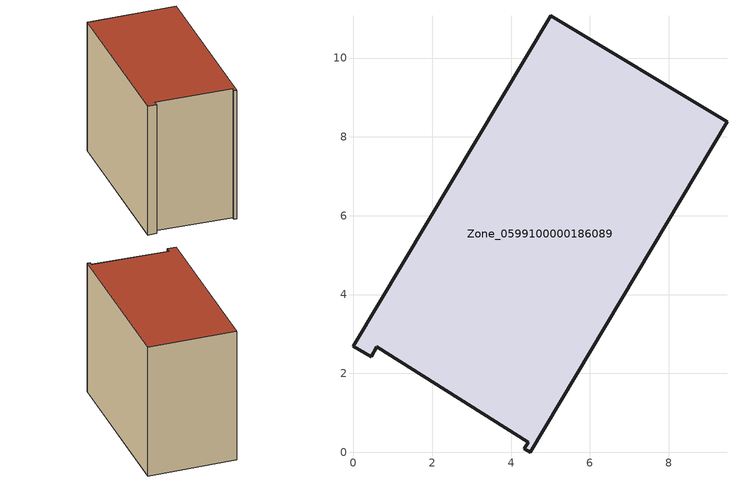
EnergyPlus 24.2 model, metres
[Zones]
Zone_0599100000186089
 floor ground (C_G): 4.48,0 4.33,0.09 4.44,0.25 0.59,2.68 0.45,2.42 0,2.69 5,11.07 9.48,8.38 z0
 wall outside (C_F): 9.48,8.38 5,11.07 0,2.69 0.45,2.42 0.59,2.68 4.44,0.25 4.33,0.09 4.48,0 9.48,8.38 z0:8.28
 roof outside (C_R): 4.33,0.09 4.48,0 9.48,8.38 5,11.07 0,2.69 0.45,2.42 0.59,2.68 4.44,0.25 z8.28
[BUILDING]
Pand.0599100000186089: North Axis=0; Terrain=City; Loads Convergence Tolerance Value=0.04; Temperature Convergence Tolerance Value=0.4; Solar Distribution=FullExterior; Maximum Number of Warmup Days=25; Minimum Number of Warmup Days=1
[Site:Location]
Rotterdam.The.Hague.AP_ZH_NLD Design_Conditions: Latitude=51.96; Longitude=4.45; Time Zone=1; Elevation=-4.5
[SITE:GROUNDTEMPERATURE:BUILDINGSURFACE]
18, 18, 18, 18, 18, 18, 18, 18, 18, 18, 18, 18
[MATERIAL] Thermal Absorptance=0.9; Solar Absorptance=0.7; Visible Absorptance=0.7
Name | Roughness | Thickness | Conductivity | Density | Specific Heat
G.TI.1975-1991 | MediumSmooth | 0.15 | 0.288461 | 540 | 1210
F.TI.1975-1991 | Rough | 0.3 | 0.230769 | 1920 | 840
R.TI.1975-1991 | MediumRough | 0.2 | 0.153846 | 1500 | 1000
[CONSTRUCTION]
C_G: G.TI.1975-1991
C_F: F.TI.1975-1991
C_R: R.TI.1975-1991
[ZONE]
Zone_0599100000186089: Type=1; Multiplier=1; Ceiling Height=Autocalculate; Volume=Autocalculate; Floor Area=autocalculate; Part of Total Floor Area=Yes
[ZONEINFILTRATION:DESIGNFLOWRATE]
Infil_Zone_0599100000186089: Zone or ZoneList or Space or SpaceList=Zone_0599100000186089; Schedule=AlwaysOn; Design Flow Rate Calculation Method=Flow/Area; Flow Rate per Floor Area=0.003; Constant Term Coefficient=1; Temperature Term Coefficient=0; Velocity Term Coefficient=0; Velocity Squared Term Coefficient=0
[HVACTEMPLATE:ZONE:IDEALLOADSAIRSYSTEM]
Zone_0599100000186089: Maximum Heating Supply Air Temperature=50; Minimum Cooling Supply Air Temperature=13; Maximum Heating Supply Air Humidity Ratio=0.0156; Minimum Cooling Supply Air Humidity Ratio=0.0077; Heating Limit=NoLimit; Cooling Limit=NoLimit; Dehumidification Control Type=ConstantSensibleHeatRatio; Cooling Sensible Heat Ratio=0.7; Dehumidification Setpoint=60; Humidification Control Type=None; Humidification Setpoint=30; Outdoor Air Method=None; Outdoor Air Flow Rate per Person=0.00944; Outdoor Air Flow Rate per Zone Floor Area=0; Outdoor Air Flow Rate per Zone=0; Demand Controlled Ventilation Type=None; Outdoor Air Economizer Type=NoEconomizer; Heat Recovery Type=None; Sensible Heat Recovery Effectiveness=0.7; Latent Heat Recovery Effectiveness=0.65
[ZONECONTROL:THERMOSTAT]
ThermostatControl_Zone_0599100000186089: Zone or ZoneList=Zone_0599100000186089; Control Type Schedule=DualSetpointControlType; Control 1=Thermostat_Zone_0599100000186089; Temperature Difference Between Cutout And Setpoint=0
[THERMOSTATSETPOINT:DUALSETPOINT]
Thermostat_Zone_0599100000186089: Heating Setpoint Temperature Schedule=HeatingSetpoint_Zone_0599100000186089; Cooling Setpoint Temperature Schedule=CoolingSetpoint_Zone_0599100000186089
[SCHEDULE:COMPACT]
HeatingSetpoint_Zone_0599100000186089: Through: 12/31, For: AllDays, Until: 24:00, 21
CoolingSetpoint_Zone_0599100000186089: Through: 12/31, For: AllDays, Until: 24:00, 24
DualSetpointControlType: Through: 12/31, For: AllDays, Until: 24:00, 4
AlwaysOn: Through: 12/31, For: AllDays, Until: 24:00, 1
